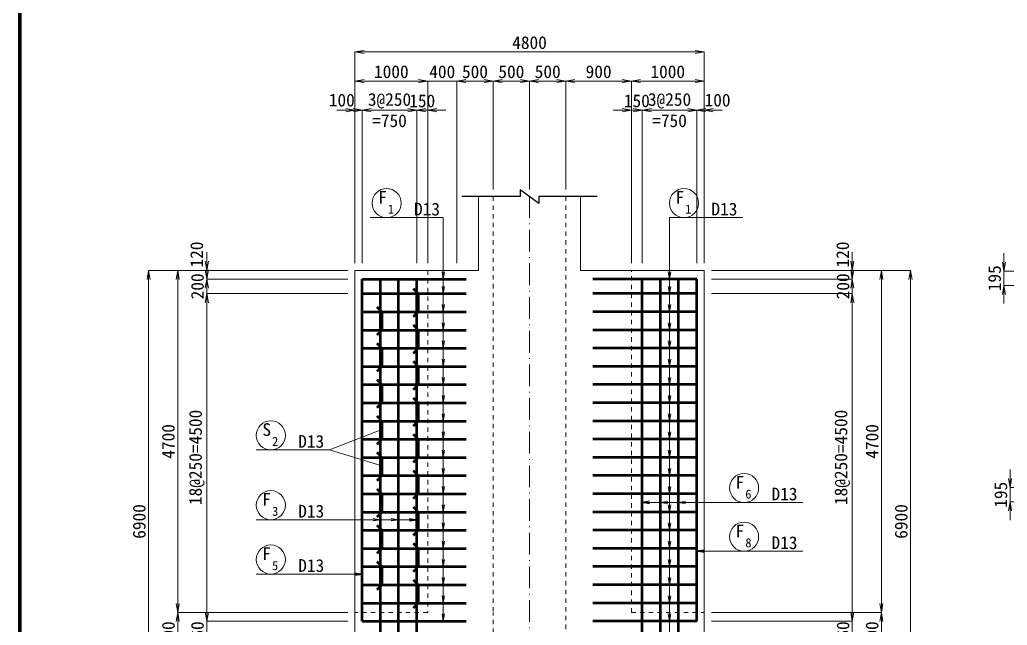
# Model space of a CAD drawing. Header units: millimetres. Extents: x 169470 to 758170, y -17820 to 11880.
# Drawn here: x 422795 to 436371, y -10888 to -2571 of the extents above; entities that cross this region are included whole.
import ezdxf
from ezdxf.enums import TextEntityAlignment as Align

# ---------------------------------------------------------------- set-up
doc = ezdxf.new("R2010")
doc.units = ezdxf.units.MM
doc.header["$LTSCALE"] = 50
doc.header["$PDSIZE"] = 300
doc.linetypes.add('SXF_一点短鎖線', pattern=[9.25, 6, -1.5, 0.25, -1.5])
doc.linetypes.add('SXF_跳び破線', pattern=[12, 6, -6])
doc.layers.get('Defpoints').update_dxf_attribs({"color": 151})
for name, color, linetype, lineweight in [('D-BGD', 7, 'Continuous', 13), ('D-BMK', 2, 'SXF_一点短鎖線', 13), ('D-STR', 1, 'Continuous', 50), ('D-STR-DIM', 7, 'Continuous', 13), ('D-STR-HTXT', 7, 'Continuous', 13), ('D-STR-STR3', 4, 'Continuous', 25), ('D-STR-TXT', 7, 'Continuous', 13), ('D-TTL', 2, 'Continuous', 140)]:
    doc.layers.add(name, color=color, linetype=linetype, lineweight=lineweight)
doc.styles.add('MS ゴシック', font='MS Gothic.ttf')
doc.styles.add('YOKO_GOTHIC', font='MS Gothic.ttf')
doc.dimstyles.new('DIM-50', dxfattribs={"dimscale": 50, "dimtxt": 3.5, "dimasz": 2.5, "dimexe": 0, "dimexo": 2, "dimgap": 0.8, "dimtad": 1, "dimdec": 0, "dimzin": 1, "dimdsep": 46, "dimtxsty": 'MS ゴシック', "dimblk": 'OPEN', "dimcen": 0.1, "dimclrd": 256, "dimclre": 256, "dimclrt": 256, "dimaunit": 1, "dimadec": 3, "dimazin": 0, "dimtfac": 1, "dimtdec": 0, "dimtix": 1, "dimtmove": 2, "dimatfit": 3, "dimldrblk": 'OPEN', "dimfxl": 1, "dimlwd": -1, "dimlwe": -1, "dimarcsym": 2})
doc.dimstyles.new('S50', dxfattribs={"dimscale": 50, "dimtxt": 3.5, "dimasz": 2, "dimexe": 1, "dimexo": 1, "dimgap": 1, "dimtad": 1, "dimdec": 0, "dimzin": 1, "dimdsep": 46, "dimtxsty": 'YOKO_GOTHIC', "dimblk": 'OPEN', "dimcen": 0, "dimclrd": 256, "dimclre": 256, "dimclrt": 256, "dimaunit": 1, "dimadec": 3, "dimazin": 0, "dimtfac": 1, "dimtdec": 0, "dimtix": 1, "dimtmove": 2, "dimatfit": 3, "dimldrblk": 'OPEN', "dimfxl": 1, "dimlwd": -1, "dimlwe": -1, "dimarcsym": 0})

# ---------------------------------------------------------------- blocks, each defined once
blk = doc.blocks.new('_Open')
at = {"color": 0, "linetype": 'ByBlock', "lineweight": -2}
for p, q in [((-1, 0.17), (0, 0)), ((-1, -0.17), (0, 0)), ((0, 0), (-1, 0))]:
    blk.add_line(p, q, dxfattribs=at)
blk = doc.blocks.new('*D1653')
at = {"layer": 'D-STR-DIM', "transparency": 16777216}
for p, q in [((427303, -6013), (424566, -6013)), ((424566, -6138), (424566, -12788)), ((427303, -12913), (424566, -12913))]:
    blk.add_line(p, q, dxfattribs=at)
at = {"layer": 'Defpoints', "color": 0, "transparency": 16777216}
for p in [(427403, -6013), (424566, -12913), (427403, -12913)]:
    blk.add_point(p, dxfattribs=at)
at = {"layer": 'D-STR-DIM', "transparency": 16777216, "xscale": 125, "yscale": 125, "zscale": 125}
for p, rotation in [((424566, -6013), 90), ((424566, -12913), 270)]:
    blk.add_blockref('_Open', p, dxfattribs=dict(at, rotation=rotation))
at = {"layer": 'D-STR-DIM', "transparency": 16777216, "insert": (424438, -9463), "char_height": 175, "attachment_point": 5, "rotation": 90, "style": 'YOKO_GOTHIC'}
blk.add_mtext('6900', dxfattribs=at)
blk = doc.blocks.new('*D1654')
at = {"layer": 'D-STR-DIM', "transparency": 16777216}
for p, q in [((427303, -6013), (424966, -6013)), ((424966, -6138), (424966, -10588)), ((427303, -10713), (424966, -10713))]:
    blk.add_line(p, q, dxfattribs=at)
at = {"layer": 'Defpoints', "color": 0, "transparency": 16777216}
for p in [(427403, -6013), (424966, -10713), (427403, -10713)]:
    blk.add_point(p, dxfattribs=at)
at = {"layer": 'D-STR-DIM', "transparency": 16777216, "xscale": 125, "yscale": 125, "zscale": 125}
for p, rotation in [((424966, -6013), 90), ((424966, -10713), 270)]:
    blk.add_blockref('_Open', p, dxfattribs=dict(at, rotation=rotation))
at = {"layer": 'D-STR-DIM', "transparency": 16777216, "insert": (424838, -8363), "char_height": 175, "attachment_point": 5, "rotation": 90, "style": 'YOKO_GOTHIC'}
blk.add_mtext('4700', dxfattribs=at)
blk = doc.blocks.new('*D1655')
at = {"layer": 'D-STR-DIM', "transparency": 16777216}
for p, q in [((427303, -10713), (424966, -10713)), ((424966, -10838), (424966, -11188)), ((427303, -11313), (424966, -11313))]:
    blk.add_line(p, q, dxfattribs=at)
at = {"layer": 'Defpoints', "color": 0, "transparency": 16777216}
for p in [(427403, -10713), (424966, -11313), (427403, -11313)]:
    blk.add_point(p, dxfattribs=at)
at = {"layer": 'D-STR-DIM', "transparency": 16777216, "xscale": 125, "yscale": 125, "zscale": 125}
for p, rotation in [((424966, -10713), 90), ((424966, -11313), 270)]:
    blk.add_blockref('_Open', p, dxfattribs=dict(at, rotation=rotation))
at = {"layer": 'D-STR-DIM', "transparency": 16777216, "insert": (424838, -11013), "char_height": 175, "attachment_point": 5, "rotation": 90, "style": 'YOKO_GOTHIC'}
blk.add_mtext('600', dxfattribs=at)
blk = doc.blocks.new('*D1657')
at = {"layer": 'D-STR-DIM', "transparency": 16777216}
for p, q in [((425366, -5888), (425366, -5763)), ((427303, -6013), (425366, -6013)), ((425366, -6013), (425366, -6133)), ((427303, -6133), (425366, -6133)), ((425366, -6258), (425366, -6383))]:
    blk.add_line(p, q, dxfattribs=at)
at = {"layer": 'Defpoints', "color": 0, "transparency": 16777216}
for p in [(427403, -6013), (425366, -6133), (427403, -6133)]:
    blk.add_point(p, dxfattribs=at)
at = {"layer": 'D-STR-DIM', "transparency": 16777216, "xscale": 125, "yscale": 125, "zscale": 125}
for p, rotation in [((425366, -6013), 270), ((425366, -6133), 90)]:
    blk.add_blockref('_Open', p, dxfattribs=dict(at, rotation=rotation))
at = {"layer": 'D-STR-DIM', "transparency": 16777216, "insert": (425228, -5796), "char_height": 175, "attachment_point": 5, "rotation": 90, "style": 'YOKO_GOTHIC'}
blk.add_mtext('120', dxfattribs=at)
blk = doc.blocks.new('*D1658')
at = {"layer": 'D-STR-DIM', "transparency": 16777216}
for p, q in [((425366, -6008), (425366, -5883)), ((427303, -6133), (425366, -6133)), ((425366, -6133), (425366, -6333)), ((427303, -6333), (425366, -6333)), ((425366, -6458), (425366, -6583))]:
    blk.add_line(p, q, dxfattribs=at)
at = {"layer": 'Defpoints', "color": 0, "transparency": 16777216}
for p in [(427403, -6133), (425366, -6333), (427403, -6333)]:
    blk.add_point(p, dxfattribs=at)
at = {"layer": 'D-STR-DIM', "transparency": 16777216, "xscale": 125, "yscale": 125, "zscale": 125}
for p, rotation in [((425366, -6133), 270), ((425366, -6333), 90)]:
    blk.add_blockref('_Open', p, dxfattribs=dict(at, rotation=rotation))
at = {"layer": 'D-STR-DIM', "transparency": 16777216, "insert": (425238, -6233), "char_height": 175, "attachment_point": 5, "rotation": 90, "style": 'YOKO_GOTHIC'}
blk.add_mtext('200', dxfattribs=at)
blk = doc.blocks.new('*D1659')
at = {"layer": 'D-STR-DIM', "transparency": 16777216}
for p, q in [((427303, -6333), (425366, -6333)), ((425366, -6458), (425366, -10708)), ((427303, -10833), (425366, -10833))]:
    blk.add_line(p, q, dxfattribs=at)
at = {"layer": 'Defpoints', "color": 0, "transparency": 16777216}
for p in [(427403, -6333), (425366, -10833), (427403, -10833)]:
    blk.add_point(p, dxfattribs=at)
at = {"layer": 'D-STR-DIM', "transparency": 16777216, "xscale": 125, "yscale": 125, "zscale": 125}
for p, rotation in [((425366, -6333), 90), ((425366, -10833), 270)]:
    blk.add_blockref('_Open', p, dxfattribs=dict(at, rotation=rotation))
at = {"layer": 'D-STR-DIM', "transparency": 16777216, "insert": (425229, -8583), "char_height": 175, "attachment_point": 5, "rotation": 90, "style": 'YOKO_GOTHIC'}
blk.add_mtext('18@250=4500', dxfattribs=at)
blk = doc.blocks.new('*D1660')
at = {"layer": 'D-STR-DIM', "transparency": 16777216}
for p, q in [((425366, -10708), (425366, -10583)), ((427303, -10833), (425366, -10833)), ((425366, -10833), (425366, -11193)), ((427303, -11193), (425366, -11193)), ((425366, -11318), (425366, -11443))]:
    blk.add_line(p, q, dxfattribs=at)
at = {"layer": 'Defpoints', "color": 0, "transparency": 16777216}
for p in [(427403, -10833), (425366, -11193), (427403, -11193)]:
    blk.add_point(p, dxfattribs=at)
at = {"layer": 'D-STR-DIM', "transparency": 16777216, "xscale": 125, "yscale": 125, "zscale": 125}
for p, rotation in [((425366, -10833), 270), ((425366, -11193), 90)]:
    blk.add_blockref('_Open', p, dxfattribs=dict(at, rotation=rotation))
at = {"layer": 'D-STR-DIM', "transparency": 16777216, "insert": (425238, -11013), "char_height": 175, "attachment_point": 5, "rotation": 90, "style": 'YOKO_GOTHIC'}
blk.add_mtext('360', dxfattribs=at)
blk = doc.blocks.new('*D1678')
at = {"layer": 'D-STR-DIM', "transparency": 16777216}
for p, q in [((432303, -6013), (435040, -6013)), ((435040, -6138), (435040, -12788)), ((432303, -12913), (435040, -12913))]:
    blk.add_line(p, q, dxfattribs=at)
at = {"layer": 'Defpoints', "color": 0, "transparency": 16777216}
for p in [(432203, -6013), (432203, -12913), (435040, -12913)]:
    blk.add_point(p, dxfattribs=at)
at = {"layer": 'D-STR-DIM', "transparency": 16777216, "xscale": 125, "yscale": 125, "zscale": 125}
for p, rotation in [((435040, -6013), 90), ((435040, -12913), 270)]:
    blk.add_blockref('_Open', p, dxfattribs=dict(at, rotation=rotation))
at = {"layer": 'D-STR-DIM', "transparency": 16777216, "insert": (434913, -9463), "char_height": 175, "attachment_point": 5, "rotation": 90, "style": 'YOKO_GOTHIC'}
blk.add_mtext('6900', dxfattribs=at)
blk = doc.blocks.new('*D1679')
at = {"layer": 'D-STR-DIM', "transparency": 16777216}
for p, q in [((432303, -6013), (434640, -6013)), ((434640, -6138), (434640, -10588)), ((432303, -10713), (434640, -10713))]:
    blk.add_line(p, q, dxfattribs=at)
at = {"layer": 'Defpoints', "color": 0, "transparency": 16777216}
for p in [(432203, -6013), (432203, -10713), (434640, -10713)]:
    blk.add_point(p, dxfattribs=at)
at = {"layer": 'D-STR-DIM', "transparency": 16777216, "xscale": 125, "yscale": 125, "zscale": 125}
for p, rotation in [((434640, -6013), 90), ((434640, -10713), 270)]:
    blk.add_blockref('_Open', p, dxfattribs=dict(at, rotation=rotation))
at = {"layer": 'D-STR-DIM', "transparency": 16777216, "insert": (434513, -8363), "char_height": 175, "attachment_point": 5, "rotation": 90, "style": 'YOKO_GOTHIC'}
blk.add_mtext('4700', dxfattribs=at)
blk = doc.blocks.new('*D1680')
at = {"layer": 'D-STR-DIM', "transparency": 16777216}
for p, q in [((432303, -10713), (434640, -10713)), ((434640, -10838), (434640, -11188)), ((432303, -11313), (434640, -11313))]:
    blk.add_line(p, q, dxfattribs=at)
at = {"layer": 'Defpoints', "color": 0, "transparency": 16777216}
for p in [(432203, -10713), (432203, -11313), (434640, -11313)]:
    blk.add_point(p, dxfattribs=at)
at = {"layer": 'D-STR-DIM', "transparency": 16777216, "xscale": 125, "yscale": 125, "zscale": 125}
for p, rotation in [((434640, -10713), 90), ((434640, -11313), 270)]:
    blk.add_blockref('_Open', p, dxfattribs=dict(at, rotation=rotation))
at = {"layer": 'D-STR-DIM', "transparency": 16777216, "insert": (434513, -11013), "char_height": 175, "attachment_point": 5, "rotation": 90, "style": 'YOKO_GOTHIC'}
blk.add_mtext('600', dxfattribs=at)
blk = doc.blocks.new('*D1682')
at = {"layer": 'D-STR-DIM', "transparency": 16777216}
for p, q in [((434240, -5888), (434240, -5763)), ((432303, -6013), (434240, -6013)), ((434240, -6013), (434240, -6133)), ((432303, -6133), (434240, -6133)), ((434240, -6258), (434240, -6383))]:
    blk.add_line(p, q, dxfattribs=at)
at = {"layer": 'Defpoints', "color": 0, "transparency": 16777216}
for p in [(432203, -6013), (432203, -6133), (434240, -6133)]:
    blk.add_point(p, dxfattribs=at)
at = {"layer": 'D-STR-DIM', "transparency": 16777216, "xscale": 125, "yscale": 125, "zscale": 125}
for p, rotation in [((434240, -6013), 270), ((434240, -6133), 90)]:
    blk.add_blockref('_Open', p, dxfattribs=dict(at, rotation=rotation))
at = {"layer": 'D-STR-DIM', "transparency": 16777216, "insert": (434109, -5796), "char_height": 175, "attachment_point": 5, "rotation": 90, "style": 'MS ゴシック'}
blk.add_mtext('120', dxfattribs=at)
blk = doc.blocks.new('*D1683')
at = {"layer": 'D-STR-DIM', "transparency": 16777216}
for p, q in [((434240, -6008), (434240, -5883)), ((432303, -6133), (434240, -6133)), ((434240, -6133), (434240, -6333)), ((432303, -6333), (434240, -6333)), ((434240, -6458), (434240, -6583))]:
    blk.add_line(p, q, dxfattribs=at)
at = {"layer": 'Defpoints', "color": 0, "transparency": 16777216}
for p in [(432203, -6133), (432203, -6333), (434240, -6333)]:
    blk.add_point(p, dxfattribs=at)
at = {"layer": 'D-STR-DIM', "transparency": 16777216, "xscale": 125, "yscale": 125, "zscale": 125}
for p, rotation in [((434240, -6133), 270), ((434240, -6333), 90)]:
    blk.add_blockref('_Open', p, dxfattribs=dict(at, rotation=rotation))
at = {"layer": 'D-STR-DIM', "transparency": 16777216, "insert": (434113, -6233), "char_height": 175, "attachment_point": 5, "rotation": 90, "style": 'YOKO_GOTHIC'}
blk.add_mtext('200', dxfattribs=at)
blk = doc.blocks.new('*D1684')
at = {"layer": 'D-STR-DIM', "transparency": 16777216}
for p, q in [((432303, -6333), (434240, -6333)), ((434240, -6458), (434240, -10708)), ((432303, -10833), (434240, -10833))]:
    blk.add_line(p, q, dxfattribs=at)
at = {"layer": 'Defpoints', "color": 0, "transparency": 16777216}
for p in [(432203, -6333), (432203, -10833), (434240, -10833)]:
    blk.add_point(p, dxfattribs=at)
at = {"layer": 'D-STR-DIM', "transparency": 16777216, "xscale": 125, "yscale": 125, "zscale": 125}
for p, rotation in [((434240, -6333), 90), ((434240, -10833), 270)]:
    blk.add_blockref('_Open', p, dxfattribs=dict(at, rotation=rotation))
at = {"layer": 'D-STR-DIM', "transparency": 16777216, "insert": (434103, -8583), "char_height": 175, "attachment_point": 5, "rotation": 90, "style": 'YOKO_GOTHIC'}
blk.add_mtext('18@250=4500', dxfattribs=at)
blk = doc.blocks.new('*D1685')
at = {"layer": 'D-STR-DIM', "transparency": 16777216}
for p, q in [((434240, -10708), (434240, -10583)), ((432303, -10833), (434240, -10833)), ((434240, -10833), (434240, -11193)), ((432303, -11193), (434240, -11193)), ((434240, -11318), (434240, -11443))]:
    blk.add_line(p, q, dxfattribs=at)
at = {"layer": 'Defpoints', "color": 0, "transparency": 16777216}
for p in [(432203, -10833), (432203, -11193), (434240, -11193)]:
    blk.add_point(p, dxfattribs=at)
at = {"layer": 'D-STR-DIM', "transparency": 16777216, "xscale": 125, "yscale": 125, "zscale": 125}
for p, rotation in [((434240, -10833), 270), ((434240, -11193), 90)]:
    blk.add_blockref('_Open', p, dxfattribs=dict(at, rotation=rotation))
at = {"layer": 'D-STR-DIM', "transparency": 16777216, "insert": (434113, -11013), "char_height": 175, "attachment_point": 5, "rotation": 90, "style": 'YOKO_GOTHIC'}
blk.add_mtext('360', dxfattribs=at)
blk = doc.blocks.new('*D1690')
at = {"layer": 'D-STR-DIM', "transparency": 16777216}
for p, q in [((427403, -5913), (427403, -3413)), ((427528, -3413), (428278, -3413)), ((428403, -5913), (428403, -3413))]:
    blk.add_line(p, q, dxfattribs=at)
at = {"layer": 'Defpoints', "color": 0, "transparency": 16777216}
for p in [(428403, -3413), (427403, -6013), (428403, -6013)]:
    blk.add_point(p, dxfattribs=at)
at = {"layer": 'D-STR-DIM', "transparency": 16777216, "xscale": 125, "yscale": 125, "zscale": 125, "rotation": 180}
blk.add_blockref('_Open', (427403, -3413), dxfattribs=at)
at = {"layer": 'D-STR-DIM', "transparency": 16777216, "xscale": 125, "yscale": 125, "zscale": 125}
blk.add_blockref('_Open', (428403, -3413), dxfattribs=at)
at = {"layer": 'D-STR-DIM', "transparency": 16777216, "insert": (427903, -3286), "char_height": 175, "attachment_point": 5, "style": 'MS ゴシック'}
blk.add_mtext('1000', dxfattribs=at)
blk = doc.blocks.new('*D1691')
at = {"layer": 'D-STR-DIM', "transparency": 16777216}
for p, q in [((427403, -5913), (427403, -3013)), ((427528, -3013), (432078, -3013)), ((432203, -5913), (432203, -3013))]:
    blk.add_line(p, q, dxfattribs=at)
at = {"layer": 'Defpoints', "color": 0, "transparency": 16777216}
for p in [(432203, -3013), (427403, -6013), (432203, -6013)]:
    blk.add_point(p, dxfattribs=at)
at = {"layer": 'D-STR-DIM', "transparency": 16777216, "xscale": 125, "yscale": 125, "zscale": 125, "rotation": 180}
blk.add_blockref('_Open', (427403, -3013), dxfattribs=at)
at = {"layer": 'D-STR-DIM', "transparency": 16777216, "xscale": 125, "yscale": 125, "zscale": 125}
blk.add_blockref('_Open', (432203, -3013), dxfattribs=at)
at = {"layer": 'D-STR-DIM', "transparency": 16777216, "insert": (429803, -2886), "char_height": 175, "attachment_point": 5, "style": 'MS ゴシック'}
blk.add_mtext('4800', dxfattribs=at)
blk = doc.blocks.new('*D1692')
at = {"layer": 'D-STR-DIM', "transparency": 16777216}
for p, q in [((431203, -5913), (431203, -3413)), ((431328, -3413), (432078, -3413)), ((432203, -5913), (432203, -3413))]:
    blk.add_line(p, q, dxfattribs=at)
at = {"layer": 'Defpoints', "color": 0, "transparency": 16777216}
for p in [(432203, -3413), (431203, -6013), (432203, -6013)]:
    blk.add_point(p, dxfattribs=at)
at = {"layer": 'D-STR-DIM', "transparency": 16777216, "xscale": 125, "yscale": 125, "zscale": 125, "rotation": 180}
blk.add_blockref('_Open', (431203, -3413), dxfattribs=at)
at = {"layer": 'D-STR-DIM', "transparency": 16777216, "xscale": 125, "yscale": 125, "zscale": 125}
blk.add_blockref('_Open', (432203, -3413), dxfattribs=at)
at = {"layer": 'D-STR-DIM', "transparency": 16777216, "insert": (431703, -3286), "char_height": 175, "attachment_point": 5, "style": 'MS ゴシック'}
blk.add_mtext('1000', dxfattribs=at)
blk = doc.blocks.new('*D1693')
at = {"layer": 'D-STR-DIM', "transparency": 16777216}
for p, q in [((428278, -3413), (428153, -3413)), ((428403, -5913), (428403, -3413)), ((428403, -3413), (428803, -3413)), ((428803, -5913), (428803, -3413)), ((428928, -3413), (429053, -3413))]:
    blk.add_line(p, q, dxfattribs=at)
at = {"layer": 'Defpoints', "color": 0, "transparency": 16777216}
for p in [(428803, -3413), (428403, -6013), (428803, -6013)]:
    blk.add_point(p, dxfattribs=at)
at = {"layer": 'D-STR-DIM', "transparency": 16777216, "xscale": 125, "yscale": 125, "zscale": 125}
blk.add_blockref('_Open', (428403, -3413), dxfattribs=at)
at = {"layer": 'D-STR-DIM', "transparency": 16777216, "xscale": 125, "yscale": 125, "zscale": 125, "rotation": 180}
blk.add_blockref('_Open', (428803, -3413), dxfattribs=at)
at = {"layer": 'D-STR-DIM', "transparency": 16777216, "insert": (428603, -3286), "char_height": 175, "attachment_point": 5, "style": 'MS ゴシック'}
blk.add_mtext('400', dxfattribs=at)
blk = doc.blocks.new('*D1694')
at = {"layer": 'D-STR-DIM', "transparency": 16777216}
for p, q in [((429303, -4901), (429303, -3413)), ((429428, -3413), (429678, -3413)), ((429803, -4901), (429803, -3413))]:
    blk.add_line(p, q, dxfattribs=at)
at = {"layer": 'Defpoints', "color": 0, "transparency": 16777216}
for p in [(429803, -3413), (429303, -5001), (429803, -5001)]:
    blk.add_point(p, dxfattribs=at)
at = {"layer": 'D-STR-DIM', "transparency": 16777216, "xscale": 125, "yscale": 125, "zscale": 125, "rotation": 180}
blk.add_blockref('_Open', (429303, -3413), dxfattribs=at)
at = {"layer": 'D-STR-DIM', "transparency": 16777216, "xscale": 125, "yscale": 125, "zscale": 125}
blk.add_blockref('_Open', (429803, -3413), dxfattribs=at)
at = {"layer": 'D-STR-DIM', "transparency": 16777216, "insert": (429553, -3286), "char_height": 175, "attachment_point": 5, "style": 'MS ゴシック'}
blk.add_mtext('500', dxfattribs=at)
blk = doc.blocks.new('*D1695')
at = {"layer": 'D-STR-DIM', "transparency": 16777216}
for p, q in [((430303, -4901), (430303, -3413)), ((430428, -3413), (431078, -3413)), ((431203, -5913), (431203, -3413))]:
    blk.add_line(p, q, dxfattribs=at)
at = {"layer": 'Defpoints', "color": 0, "transparency": 16777216}
for p in [(431203, -3413), (430303, -5001), (431203, -6013)]:
    blk.add_point(p, dxfattribs=at)
at = {"layer": 'D-STR-DIM', "transparency": 16777216, "xscale": 125, "yscale": 125, "zscale": 125, "rotation": 180}
blk.add_blockref('_Open', (430303, -3413), dxfattribs=at)
at = {"layer": 'D-STR-DIM', "transparency": 16777216, "xscale": 125, "yscale": 125, "zscale": 125}
blk.add_blockref('_Open', (431203, -3413), dxfattribs=at)
at = {"layer": 'D-STR-DIM', "transparency": 16777216, "insert": (430753, -3286), "char_height": 175, "attachment_point": 5, "style": 'MS ゴシック'}
blk.add_mtext('900', dxfattribs=at)
blk = doc.blocks.new('*D1696')
at = {"layer": 'D-STR-DIM', "transparency": 16777216}
for p, q in [((427278, -3813), (427153, -3813)), ((427403, -5913), (427403, -3813)), ((427403, -3813), (427503, -3813)), ((427503, -5913), (427503, -3813)), ((427628, -3813), (427753, -3813))]:
    blk.add_line(p, q, dxfattribs=at)
at = {"layer": 'Defpoints', "color": 0, "transparency": 16777216}
for p in [(427503, -3813), (427403, -6013), (427503, -6013)]:
    blk.add_point(p, dxfattribs=at)
at = {"layer": 'D-STR-DIM', "transparency": 16777216, "xscale": 125, "yscale": 125, "zscale": 125}
blk.add_blockref('_Open', (427403, -3813), dxfattribs=at)
at = {"layer": 'D-STR-DIM', "transparency": 16777216, "xscale": 125, "yscale": 125, "zscale": 125, "rotation": 180}
blk.add_blockref('_Open', (427503, -3813), dxfattribs=at)
at = {"layer": 'D-STR-DIM', "transparency": 16777216, "insert": (427222, -3676), "char_height": 175, "attachment_point": 5, "style": 'MS ゴシック'}
blk.add_mtext('100', dxfattribs=at)
blk = doc.blocks.new('*D1697')
at = {"layer": 'D-STR-DIM', "transparency": 16777216}
for p, q in [((428128, -3813), (428003, -3813)), ((428253, -5913), (428253, -3813)), ((428253, -3813), (428403, -3813)), ((428403, -5913), (428403, -3813)), ((428528, -3813), (428653, -3813))]:
    blk.add_line(p, q, dxfattribs=at)
at = {"layer": 'Defpoints', "color": 0, "transparency": 16777216}
for p in [(428403, -3813), (428253, -6013), (428403, -6013)]:
    blk.add_point(p, dxfattribs=at)
at = {"layer": 'D-STR-DIM', "transparency": 16777216, "xscale": 125, "yscale": 125, "zscale": 125}
blk.add_blockref('_Open', (428253, -3813), dxfattribs=at)
at = {"layer": 'D-STR-DIM', "transparency": 16777216, "xscale": 125, "yscale": 125, "zscale": 125, "rotation": 180}
blk.add_blockref('_Open', (428403, -3813), dxfattribs=at)
at = {"layer": 'D-STR-DIM', "transparency": 16777216, "insert": (428328, -3686), "char_height": 175, "attachment_point": 5, "style": 'MS ゴシック'}
blk.add_mtext('150', dxfattribs=at)
blk = doc.blocks.new('*D1698')
at = {"layer": 'D-STR-DIM', "transparency": 16777216}
for p, q in [((427378, -3813), (427253, -3813)), ((427503, -5913), (427503, -3813)), ((427503, -3813), (428253, -3813)), ((428253, -5913), (428253, -3813)), ((428378, -3813), (428503, -3813))]:
    blk.add_line(p, q, dxfattribs=at)
at = {"layer": 'Defpoints', "color": 0, "transparency": 16777216}
for p in [(428253, -3813), (427503, -6013), (428253, -6013)]:
    blk.add_point(p, dxfattribs=at)
at = {"layer": 'D-STR-DIM', "transparency": 16777216, "xscale": 125, "yscale": 125, "zscale": 125}
blk.add_blockref('_Open', (427503, -3813), dxfattribs=at)
at = {"layer": 'D-STR-DIM', "transparency": 16777216, "xscale": 125, "yscale": 125, "zscale": 125, "rotation": 180}
blk.add_blockref('_Open', (428253, -3813), dxfattribs=at)
at = {"layer": 'D-STR-DIM', "transparency": 16777216, "insert": (427878, -3813), "char_height": 175, "attachment_point": 5, "style": 'MS ゴシック'}
blk.add_mtext('3@250\\P=750', dxfattribs=at)
blk = doc.blocks.new('*D1699')
at = {"layer": 'D-STR-DIM', "transparency": 16777216}
for p, q in [((431978, -3813), (431853, -3813)), ((432103, -5913), (432103, -3813)), ((432203, -3813), (432103, -3813)), ((432203, -5913), (432203, -3813)), ((432328, -3813), (432453, -3813))]:
    blk.add_line(p, q, dxfattribs=at)
at = {"layer": 'Defpoints', "color": 0, "transparency": 16777216}
for p in [(432103, -3813), (432103, -6013), (432203, -6013)]:
    blk.add_point(p, dxfattribs=at)
at = {"layer": 'D-STR-DIM', "transparency": 16777216, "xscale": 125, "yscale": 125, "zscale": 125}
blk.add_blockref('_Open', (432103, -3813), dxfattribs=at)
at = {"layer": 'D-STR-DIM', "transparency": 16777216, "xscale": 125, "yscale": 125, "zscale": 125, "rotation": 180}
blk.add_blockref('_Open', (432203, -3813), dxfattribs=at)
at = {"layer": 'D-STR-DIM', "transparency": 16777216, "insert": (432388, -3676), "char_height": 175, "attachment_point": 5, "style": 'MS ゴシック'}
blk.add_mtext('100', dxfattribs=at)
blk = doc.blocks.new('*D1700')
at = {"layer": 'D-STR-DIM', "transparency": 16777216}
for p, q in [((431078, -3813), (430953, -3813)), ((431203, -5913), (431203, -3813)), ((431353, -3813), (431203, -3813)), ((431353, -5913), (431353, -3813)), ((431478, -3813), (431603, -3813))]:
    blk.add_line(p, q, dxfattribs=at)
at = {"layer": 'Defpoints', "color": 0, "transparency": 16777216}
for p in [(431203, -3813), (431203, -6013), (431353, -6013)]:
    blk.add_point(p, dxfattribs=at)
at = {"layer": 'D-STR-DIM', "transparency": 16777216, "xscale": 125, "yscale": 125, "zscale": 125}
blk.add_blockref('_Open', (431203, -3813), dxfattribs=at)
at = {"layer": 'D-STR-DIM', "transparency": 16777216, "xscale": 125, "yscale": 125, "zscale": 125, "rotation": 180}
blk.add_blockref('_Open', (431353, -3813), dxfattribs=at)
at = {"layer": 'D-STR-DIM', "transparency": 16777216, "insert": (431278, -3686), "char_height": 175, "attachment_point": 5, "style": 'MS ゴシック'}
blk.add_mtext('150', dxfattribs=at)
blk = doc.blocks.new('*D1701')
at = {"layer": 'D-STR-DIM', "transparency": 16777216}
for p, q in [((431228, -3813), (431103, -3813)), ((431353, -5913), (431353, -3813)), ((432103, -3813), (431353, -3813)), ((432103, -5913), (432103, -3813)), ((432228, -3813), (432353, -3813))]:
    blk.add_line(p, q, dxfattribs=at)
at = {"layer": 'Defpoints', "color": 0, "transparency": 16777216}
for p in [(431353, -3813), (431353, -6013), (432103, -6013)]:
    blk.add_point(p, dxfattribs=at)
at = {"layer": 'D-STR-DIM', "transparency": 16777216, "xscale": 125, "yscale": 125, "zscale": 125}
blk.add_blockref('_Open', (431353, -3813), dxfattribs=at)
at = {"layer": 'D-STR-DIM', "transparency": 16777216, "xscale": 125, "yscale": 125, "zscale": 125, "rotation": 180}
blk.add_blockref('_Open', (432103, -3813), dxfattribs=at)
at = {"layer": 'D-STR-DIM', "transparency": 16777216, "insert": (431728, -3813), "char_height": 175, "attachment_point": 5, "style": 'MS ゴシック'}
blk.add_mtext('3@250\\P=750', dxfattribs=at)
blk = doc.blocks.new('*D1702')
at = {"layer": 'D-STR-DIM', "transparency": 16777216}
for p, q in [((428803, -5913), (428803, -3413)), ((429178, -3413), (428928, -3413)), ((429303, -4901), (429303, -3413))]:
    blk.add_line(p, q, dxfattribs=at)
at = {"layer": 'Defpoints', "color": 0, "transparency": 16777216}
for p in [(428803, -3413), (429303, -5001), (428803, -6013)]:
    blk.add_point(p, dxfattribs=at)
at = {"layer": 'D-STR-DIM', "transparency": 16777216, "xscale": 125, "yscale": 125, "zscale": 125, "rotation": 180}
blk.add_blockref('_Open', (428803, -3413), dxfattribs=at)
at = {"layer": 'D-STR-DIM', "transparency": 16777216, "xscale": 125, "yscale": 125, "zscale": 125}
blk.add_blockref('_Open', (429303, -3413), dxfattribs=at)
at = {"layer": 'D-STR-DIM', "transparency": 16777216, "insert": (429053, -3286), "char_height": 175, "attachment_point": 5, "style": 'MS ゴシック'}
blk.add_mtext('500', dxfattribs=at)
blk = doc.blocks.new('*D1703')
at = {"layer": 'D-STR-DIM', "transparency": 16777216}
for p, q in [((429803, -4901), (429803, -3413)), ((429928, -3413), (430178, -3413)), ((430303, -4901), (430303, -3413))]:
    blk.add_line(p, q, dxfattribs=at)
at = {"layer": 'Defpoints', "color": 0, "transparency": 16777216}
for p in [(430303, -3413), (429803, -5001), (430303, -5001)]:
    blk.add_point(p, dxfattribs=at)
at = {"layer": 'D-STR-DIM', "transparency": 16777216, "xscale": 125, "yscale": 125, "zscale": 125, "rotation": 180}
blk.add_blockref('_Open', (429803, -3413), dxfattribs=at)
at = {"layer": 'D-STR-DIM', "transparency": 16777216, "xscale": 125, "yscale": 125, "zscale": 125}
blk.add_blockref('_Open', (430303, -3413), dxfattribs=at)
at = {"layer": 'D-STR-DIM', "transparency": 16777216, "insert": (430053, -3286), "char_height": 175, "attachment_point": 5, "style": 'MS ゴシック'}
blk.add_mtext('500', dxfattribs=at)
blk = doc.blocks.new('*D668')
at = {"layer": 'D-STR-DIM', "transparency": 16777216}
for p, q in [((436410, -8873), (436410, -8748)), ((436710, -8998), (436410, -8998)), ((436410, -9193), (436410, -8998)), ((436710, -9193), (436410, -9193)), ((436410, -9318), (436410, -9443))]:
    blk.add_line(p, q, dxfattribs=at)
at = {"layer": 'Defpoints', "color": 0, "transparency": 16777216}
for p in [(436410, -8998), (436810, -8998), (436810, -9193)]:
    blk.add_point(p, dxfattribs=at)
at = {"layer": 'D-STR-DIM', "transparency": 16777216, "xscale": 125, "yscale": 125, "zscale": 125}
for p, rotation in [((436410, -8998), 270), ((436410, -9193), 90)]:
    blk.add_blockref('_Open', p, dxfattribs=dict(at, rotation=rotation))
at = {"layer": 'D-STR-DIM', "transparency": 16777216, "insert": (436283, -9096), "char_height": 175, "attachment_point": 5, "rotation": 90, "style": 'MS ゴシック'}
blk.add_mtext('195', dxfattribs=at)
blk = doc.blocks.new('*D672')
at = {"layer": 'D-STR-DIM', "transparency": 16777216}
for p, q in [((436325, -5900), (436325, -5775)), ((436625, -6025), (436325, -6025)), ((436325, -6220), (436325, -6025)), ((436625, -6220), (436325, -6220)), ((436325, -6345), (436325, -6470))]:
    blk.add_line(p, q, dxfattribs=at)
at = {"layer": 'Defpoints', "color": 0, "transparency": 16777216}
for p in [(436325, -6025), (436725, -6025), (436725, -6220)]:
    blk.add_point(p, dxfattribs=at)
at = {"layer": 'D-STR-DIM', "transparency": 16777216, "xscale": 125, "yscale": 125, "zscale": 125}
for p, rotation in [((436325, -6025), 270), ((436325, -6220), 90)]:
    blk.add_blockref('_Open', p, dxfattribs=dict(at, rotation=rotation))
at = {"layer": 'D-STR-DIM', "transparency": 16777216, "insert": (436197, -6122), "char_height": 175, "attachment_point": 5, "rotation": 90, "style": 'MS ゴシック'}
blk.add_mtext('195', dxfattribs=at)

msp = doc.modelspace()

# ---------------------------------------------------------------- linework, layer by layer
at = {"layer": 'D-BGD'}
for p, q in [((429102.86, -6013.02), (429102.86, -5000.51)), ((430502.86, -6013.02), (430502.86, -5000.51)), ((427402.86, -12913.32), (427402.86, -6013.02)), ((427402.86, -6013.02), (429102.86, -6013.02)), ((430502.86, -6013.02), (432202.86, -6013.02)), ((432202.86, -12913.32), (432202.86, -6013.02))]:
    msp.add_line(p, q, dxfattribs=at)
at = {"layer": 'D-BGD', "linetype": 'SXF_跳び破線', "ltscale": 0.2}
for p, q in [((429302.86, -5000.51), (429302.86, -10713.32)), ((430302.86, -5000.51), (430302.86, -11113.32)), ((428402.86, -6013.02), (428402.86, -10713.32)), ((431202.86, -10713.32), (431202.86, -6013.02)), ((428402.86, -10713.32), (427402.86, -10713.32)), ((429302.86, -11113.32), (429302.86, -10713.32)), ((431202.86, -10713.32), (432202.86, -10713.32))]:
    msp.add_line(p, q, dxfattribs=at)
at = {"layer": 'D-BMK'}
msp.add_line((429802.86, -13618.06), (429802.86, -5000.51), dxfattribs=at)
at = {"layer": 'D-STR'}
for p, q in [((427502.86, -10833.32), (427502.86, -6133.02)), ((427502.86, -6133.02), (428932.86, -6133.02)), ((427752.86, -12793.32), (427752.86, -6133.02)), ((428002.86, -12793.32), (428002.86, -6133.02)), ((428252.86, -12793.32), (428252.86, -6133.02)), ((432102.86, -6133.02), (430672.86, -6133.02)), ((431352.86, -12793.32), (431352.86, -6133.02)), ((431602.86, -12793.32), (431602.86, -6133.02)), ((431852.86, -12793.32), (431852.86, -6133.02)), ((432102.86, -10833.32), (432102.86, -6133.02)), ((427502.86, -6333.32), (428932.86, -6333.32)), ((432102.86, -6333.32), (430672.86, -6333.32)), ((427502.86, -6583.32), (428932.86, -6583.32)), ((432102.86, -6583.32), (430672.86, -6583.32)), ((427502.86, -6833.32), (428932.86, -6833.32)), ((432102.86, -6833.32), (430672.86, -6833.32)), ((427502.86, -7083.32), (428932.86, -7083.32)), ((432102.86, -7083.32), (430672.86, -7083.32)), ((427502.86, -7333.32), (428932.86, -7333.32)), ((432102.86, -7333.32), (430672.86, -7333.32)), ((427502.86, -7583.32), (428932.86, -7583.32)), ((432102.86, -7583.32), (430672.86, -7583.32)), ((427502.86, -7833.32), (428932.86, -7833.32)), ((432102.86, -7833.32), (430672.86, -7833.32)), ((427502.86, -8083.32), (428932.86, -8083.32)), ((432102.86, -8083.32), (430672.86, -8083.32)), ((427502.86, -8333.32), (428932.86, -8333.32)), ((432102.86, -8333.32), (430672.86, -8333.32)), ((427502.86, -8583.32), (428932.86, -8583.32)), ((432102.86, -8583.32), (430672.86, -8583.32)), ((427502.86, -8833.32), (428932.86, -8833.32)), ((432102.86, -8833.32), (430672.86, -8833.32)), ((427502.86, -9083.32), (428932.86, -9083.32)), ((432102.86, -9083.32), (430672.86, -9083.32)), ((427502.86, -9333.32), (428932.86, -9333.32)), ((432102.86, -9333.32), (430672.86, -9333.32)), ((427502.86, -9583.32), (428932.86, -9583.32)), ((432102.86, -9583.32), (430672.86, -9583.32)), ((427502.86, -9833.32), (428932.86, -9833.32)), ((432102.86, -9833.32), (430672.86, -9833.32)), ((427502.86, -10083.32), (428932.86, -10083.32)), ((432102.86, -10083.32), (430672.86, -10083.32)), ((427502.86, -10333.32), (428932.86, -10333.32)), ((432102.86, -10333.32), (430672.86, -10333.32)), ((427502.86, -10583.32), (428932.86, -10583.32)), ((432102.86, -10583.32), (430672.86, -10583.32)), ((427502.86, -10833.32), (428932.86, -10833.32)), ((432102.86, -10833.32), (430672.86, -10833.32))]:
    msp.add_line(p, q, dxfattribs=at)
at = {"layer": 'D-STR-HTXT'}
for p, q in [((427611.29, -5289.06), (428617.85, -5289.06)), ((428617.85, -10833.32), (428617.85, -5289.06)), ((431727.06, -12793.32), (431727.06, -5289.06)), ((431727.06, -5289.06), (432733.63, -5289.06)), ((427772.86, -8197.5), (427052.86, -8480.16)), ((426046.29, -8480.16), (427052.86, -8480.16)), ((427052.86, -8480.16), (427772.86, -8697.5)), ((432552.86, -9202.7), (433559.42, -9202.7)), ((426046.29, -9439.01), (427052.86, -9439.01)), ((432552.86, -9872.09), (433559.42, -9872.09)), ((426046.29, -10185.5), (427052.86, -10185.5))]:
    msp.add_line(p, q, dxfattribs=at)
at = {"layer": 'D-STR-HTXT', "lineweight": 25}
msp.add_lwpolyline([(430734.86, -5000.51), (429933.02, -5000.51), (429933.02, -5095.55), (429672.7, -4905.47), (429672.7, -5000.51), (428870.86, -5000.51)], dxfattribs=at)
at = {"layer": 'D-STR-HTXT'}
for centre in [(427838.71, -5089.06), (431927.06, -5089.06), (426246.29, -8280.16), (432752.86, -9002.7), (426246.29, -9239.01), (432752.86, -9672.09), (426246.29, -9985.5)]:
    msp.add_circle(centre, 200, dxfattribs=at)
at = {"layer": 'D-STR-STR3', "lineweight": 50}
for points in [[(428202.15, -6262.61), (428272.86, -6333.32), (428272.86, -6583.32), (428202.15, -6654.03)], [(427702.15, -6512.61), (427772.86, -6583.32), (427772.86, -6833.32), (427702.15, -6904.03)], [(428202.15, -6762.61), (428272.86, -6833.32), (428272.86, -7083.32), (428202.15, -7154.03)], [(427702.15, -7012.61), (427772.86, -7083.32), (427772.86, -7333.32), (427702.15, -7404.03)], [(428202.15, -7262.61), (428272.86, -7333.32), (428272.86, -7583.32), (428202.15, -7654.03)], [(427702.15, -7512.61), (427772.86, -7583.32), (427772.86, -7833.32), (427702.15, -7904.03)], [(428202.15, -7762.61), (428272.86, -7833.32), (428272.86, -8083.32), (428202.15, -8154.03)], [(427702.15, -8012.61), (427772.86, -8083.32), (427772.86, -8333.32), (427702.15, -8404.03)], [(428202.15, -8262.61), (428272.86, -8333.32), (428272.86, -8583.32), (428202.15, -8654.03)], [(427702.15, -8512.61), (427772.86, -8583.32), (427772.86, -8833.32), (427702.15, -8904.03)], [(428202.15, -8762.61), (428272.86, -8833.32), (428272.86, -9083.32), (428202.15, -9154.03)], [(427702.15, -9012.61), (427772.86, -9083.32), (427772.86, -9333.32), (427702.15, -9404.03)], [(428202.15, -9262.61), (428272.86, -9333.32), (428272.86, -9583.32), (428202.15, -9654.03)], [(427702.15, -9512.61), (427772.86, -9583.32), (427772.86, -9833.32), (427702.15, -9904.03)], [(428202.15, -9762.61), (428272.86, -9833.32), (428272.86, -10083.32), (428202.15, -10154.03)], [(427702.15, -10012.61), (427772.86, -10083.32), (427772.86, -10333.32), (427702.15, -10404.03)], [(428202.15, -10262.61), (428272.86, -10333.32), (428272.86, -10583.32), (428202.15, -10654.03)]]:
    msp.add_lwpolyline(points, dxfattribs=at)
at = {"layer": 'D-TTL'}
msp.add_lwpolyline([(422794.53, 10780), (422794.53, -16720), (462794.53, -16720), (462794.53, 10780)], close=True, dxfattribs=at)

# ---------------------------------------------------------------- block references
at = {"layer": 'D-STR-HTXT', "yscale": 100, "zscale": 100}
for p, xscale, rotation in [((428617.85, -6133.02), 100, 270), ((431727.06, -6133.02), 100, 270), ((428617.85, -6333.32), 100, 270), ((431727.06, -6333.32), 100, 270), ((428617.85, -6583.32), 100, 270), ((431727.06, -6583.32), 100, 270), ((428617.85, -6833.32), 100, 270), ((431727.06, -6833.32), 100, 270), ((428617.85, -7083.32), 100, 270), ((431727.06, -7083.32), 100, 270), ((428617.85, -7333.32), 100, 270), ((431727.06, -7333.32), 100, 270), ((428617.85, -7583.32), 100, 270), ((431727.06, -7583.32), 100, 270), ((428617.85, -7833.32), 100, 270), ((431727.06, -7833.32), 100, 270), ((428617.85, -8083.32), 100, 270), ((431727.06, -8083.32), 100, 270), ((428617.85, -8333.32), 100, 270), ((431727.06, -8333.32), 100, 270), ((428617.85, -8583.32), 100, 270), ((431727.06, -8583.32), 100, 270), ((428617.85, -8833.32), 100, 270), ((431727.06, -8833.32), 100, 270), ((428617.85, -9083.32), 100, 270), ((431727.06, -9083.32), 100, 270), ((431602.86, -9202.7), 100, 180), ((431852.86, -9202.7), 100, 180), ((428617.85, -9333.32), 100, 270), ((431727.06, -9333.32), 100, 270), ((427752.86, -9439.01), -100, 180), ((428002.86, -9439.01), -100, 180), ((428617.85, -9583.32), 100, 270), ((431727.06, -9583.32), 100, 270), ((428617.85, -9833.32), 100, 270), ((431727.06, -9833.32), 100, 270), ((428617.85, -10083.32), 100, 270), ((431727.06, -10083.32), 100, 270), ((428617.85, -10333.32), 100, 270), ((431727.06, -10333.32), 100, 270), ((428617.85, -10583.32), 100, 270), ((431727.06, -10583.32), 100, 270), ((428617.85, -10833.32), 100, 270), ((431727.06, -10833.32), 100, 270)]:
    msp.add_blockref('_Open', p, dxfattribs=dict(at, xscale=xscale, rotation=rotation))

# ---------------------------------------------------------------- texts
at = {"layer": 'D-STR-TXT', "style": 'YOKO_GOTHIC'}
for s, height, p in [('F', 175, (427782.43, -5097.38)), ('F', 175, (431870.79, -5097.38)), ('1', 125, (427898.09, -5235.18)), ('1', 125, (431986.45, -5235.18)), ('S', 175, (426190.02, -8288.48)), ('2', 125, (426305.68, -8426.28)), ('F', 175, (432696.58, -9011.02)), ('F', 175, (426190.02, -9247.33)), ('6', 125, (432812.24, -9148.82)), ('3', 125, (426305.68, -9385.13)), ('F', 175, (432696.58, -9680.4)), ('8', 125, (432812.24, -9818.21)), ('F', 175, (426190.02, -9993.82)), ('5', 125, (426305.68, -10131.62))]:
    msp.add_text(s, height=height, dxfattribs=at).set_placement(p, align=Align.CENTER)
for p in [(428215.23, -5259.06), (432303.58, -5259.06), (426622.81, -8450.16), (433129.38, -9172.7), (426622.81, -9409.01), (433129.38, -9842.09), (426622.81, -10155.5)]:
    msp.add_text('D13', height=175, dxfattribs=at).set_placement(p)

# ---------------------------------------------------------------- dimensions: what is measured, and where the dimension line sits
at = {"layer": 'D-STR-DIM'}
for base, p1, p2, picture, middle in [((432202.86, -3013.02), (427402.86, -6013.02), (432202.86, -6013.02), '*D1691', (429802.86, -2885.52)), ((428402.86, -3413.02), (427402.86, -6013.02), (428402.86, -6013.02), '*D1690', (427902.86, -3285.52)), ((428802.86, -3413.02), (428402.86, -6013.02), (428802.86, -6013.02), '*D1693', (428602.86, -3285.52)), ((428802.86, -3413.02), (429302.86, -5000.51), (428802.86, -6013.02), '*D1702', (429052.86, -3285.52)), ((429802.86, -3413.02), (429302.86, -5000.51), (429802.86, -5000.51), '*D1694', (429552.86, -3285.52)), ((430302.86, -3413.02), (429802.86, -5000.51), (430302.86, -5000.51), '*D1703', (430052.86, -3285.52)), ((431202.86, -3413.02), (430302.86, -5000.51), (431202.86, -6013.02), '*D1695', (430752.86, -3285.52)), ((432202.86, -3413.02), (431202.86, -6013.02), (432202.86, -6013.02), '*D1692', (431702.86, -3285.52)), ((428402.86, -3813.02), (428252.86, -6013.02), (428402.86, -6013.02), '*D1697', (428327.86, -3685.52))]:
    dim = msp.add_linear_dim(base=base, p1=p1, p2=p2, dimstyle='DIM-50', dxfattribs=at)
    dim.commit()
    dim.dimension.update_dxf_attribs({"geometry": picture, "text_midpoint": middle})
dim = msp.add_linear_dim(base=(427502.86, -3813.02), p1=(427402.86, -6013.02), p2=(427502.86, -6013.02), dimstyle='DIM-50', dxfattribs=at)
dim.commit()
dim.dimension.update_dxf_attribs({"geometry": '*D1696', "text_midpoint": (427222.27, -3675.52), "dimtype": 160})
dim = msp.add_linear_dim(base=(428252.86, -3813.02), p1=(427502.86, -6013.02), p2=(428252.86, -6013.02), text='3@250\\P=<>', dimstyle='DIM-50', dxfattribs=at)
dim.commit()
dim.dimension.update_dxf_attribs({"geometry": '*D1698', "text_midpoint": (427877.86, -3813.02), "dimtype": 160})
for base, p1, p2, angle, picture, middle in [((431202.86, -3813.02), (431352.86, -6013.02), (431202.86, -6013.02), 180, '*D1700', (431277.86, -3685.52)), ((436324.92, -6024.74), (436724.92, -6219.74), (436724.92, -6024.74), 90, '*D672', (436197.42, -6122.24)), ((436410.5, -8998.15), (436810.5, -9193.15), (436810.5, -8998.15), 90, '*D668', (436283, -9095.65))]:
    dim = msp.add_linear_dim(base=base, p1=p1, p2=p2, angle=angle, dimstyle='DIM-50', dxfattribs=at)
    dim.commit()
    dim.dimension.update_dxf_attribs({"geometry": picture, "text_midpoint": middle})
dim = msp.add_linear_dim(base=(431352.86, -3813.02), p1=(432102.86, -6013.02), p2=(431352.86, -6013.02), angle=180, text='3@250\\P=<>', dimstyle='DIM-50', dxfattribs=at)
dim.commit()
dim.dimension.update_dxf_attribs({"geometry": '*D1701', "text_midpoint": (431727.86, -3813.02), "dimtype": 160})
for base, p2, angle, picture, middle in [((432102.86, -3813.02), (432102.86, -6013.02), 180, '*D1699', (432387.71, -3675.52)), ((434240.06, -6133.02), (432202.86, -6133.02), 270, '*D1682', (434108.71, -5796.04))]:
    dim = msp.add_linear_dim(base=base, p1=(432202.86, -6013.02), p2=p2, angle=angle, dimstyle='DIM-50', dxfattribs=at)
    dim.commit()
    dim.dimension.update_dxf_attribs({"geometry": picture, "text_midpoint": middle, "dimtype": 160})
dim = msp.add_linear_dim(base=(425365.65, -6133.02), p1=(427402.86, -6013.02), p2=(427402.86, -6133.02), angle=270, dimstyle='DIM-50', override={"dimtxsty": 'YOKO_GOTHIC'}, dxfattribs=at)
dim.commit()
dim.dimension.update_dxf_attribs({"geometry": '*D1657', "text_midpoint": (425228.15, -5796.04), "dimtype": 160})
for base, p1, p2, picture, middle in [((425365.65, -6333.32), (427402.86, -6133.02), (427402.86, -6333.32), '*D1658', (425238.15, -6233.17)), ((434240.06, -6333.32), (432202.86, -6133.02), (432202.86, -6333.32), '*D1683', (434112.56, -6233.17)), ((424565.65, -12913.32), (427402.86, -6013.02), (427402.86, -12913.32), '*D1653', (424438.15, -9463.17)), ((424965.65, -10713.32), (427402.86, -6013.02), (427402.86, -10713.32), '*D1654', (424838.15, -8363.17)), ((435040.06, -12913.32), (432202.86, -6013.02), (432202.86, -12913.32), '*D1678', (434912.56, -9463.17)), ((434640.06, -10713.32), (432202.86, -6013.02), (432202.86, -10713.32), '*D1679', (434512.56, -8363.17)), ((425365.65, -11193.32), (427402.86, -10833.32), (427402.86, -11193.32), '*D1660', (425238.15, -11013.32)), ((434240.06, -11193.32), (432202.86, -10833.32), (432202.86, -11193.32), '*D1685', (434112.56, -11013.32)), ((424965.65, -11313.32), (427402.86, -10713.32), (427402.86, -11313.32), '*D1655', (424838.15, -11013.32)), ((434640.06, -11313.32), (432202.86, -10713.32), (432202.86, -11313.32), '*D1680', (434512.56, -11013.32))]:
    dim = msp.add_linear_dim(base=base, p1=p1, p2=p2, angle=270, dimstyle='DIM-50', override={"dimtxsty": 'YOKO_GOTHIC'}, dxfattribs=at)
    dim.commit()
    dim.dimension.update_dxf_attribs({"geometry": picture, "text_midpoint": middle})
for base, p1, p2, picture, middle in [((425365.65, -10833.32), (427402.86, -6333.32), (427402.86, -10833.32), '*D1659', (425228.82, -8583.32)), ((434240.06, -10833.32), (432202.86, -6333.32), (432202.86, -10833.32), '*D1684', (434103.24, -8583.32))]:
    dim = msp.add_linear_dim(base=base, p1=p1, p2=p2, angle=270, text='18@250=<>', dimstyle='DIM-50', override={"dimtxsty": 'YOKO_GOTHIC'}, dxfattribs=at)
    dim.commit()
    dim.dimension.update_dxf_attribs({"geometry": picture, "text_midpoint": middle})

# ---------------------------------------------------------------- leaders
at = {"layer": 'D-STR-HTXT'}
for points in [[(431352.86, -9202.7), (432552.86, -9202.7)], [(428252.86, -9439.01), (427052.86, -9439.01)], [(432102.86, -9872.09), (432552.86, -9872.09)], [(427502.86, -10185.5), (427052.86, -10185.5)]]:
    msp.add_leader(points, dimstyle='S50', dxfattribs=at)

doc.saveas('drawing.dxf')
